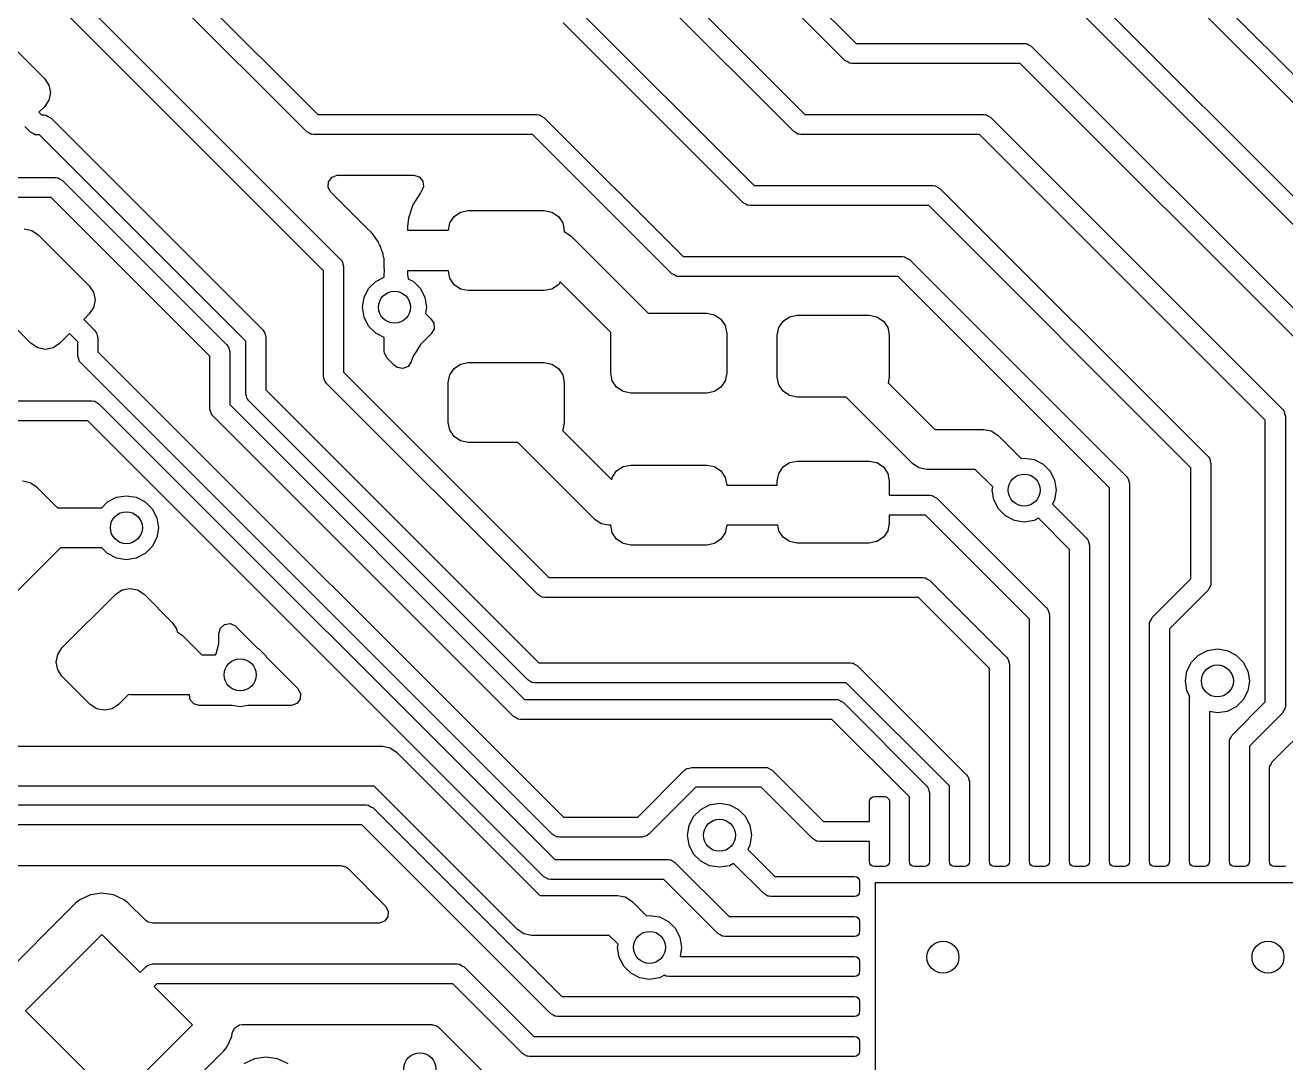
# Model space of a CAD drawing. Extents: x 6.2 to 8.58, y -5.58 to -4.
# Drawn here: x 7.388 to 8.009, y -4.772 to -4.261 of the extents above; entities that cross this region are included whole.
import ezdxf

# ---------------------------------------------------------------- set-up
doc = ezdxf.new("R2010")
doc.units = 0
doc.header["$MEASUREMENT"] = 0
doc.layers.add('BLACK', color=7, linetype='CONTINUOUS')

msp = doc.modelspace()

# ---------------------------------------------------------------- linework, layer by layer
at = {"layer": 'BLACK', "linetype": 'CONTINUOUS'}
for p, q in [((7.38, -4.21304), (7.54348, -4.37652)), ((7.53508, -4.38204), (7.37304, -4.22)), ((7.45492, -4.2278), (7.5322, -4.30508)), ((7.75492, -4.2278), (7.7972, -4.27008)), ((7.95492, -4.2278), (8.09948, -4.37236)), ((7.52668, -4.31348), (7.44652, -4.23332)), ((7.79168, -4.27848), (7.74652, -4.23332)), ((7.90348, -4.23652), (8.07348, -4.40652)), ((8.09108, -4.37788), (7.94652, -4.23332)), ((7.70848, -4.24152), (7.77204, -4.30508)), ((7.76652, -4.31348), (7.70152, -4.24848)), ((8.06508, -4.41204), (7.89796, -4.24492)), ((7.65848, -4.25152), (7.74704, -4.34008)), ((7.37263, -4.26232), (7.39768, -4.28737)), ((7.74152, -4.34848), (7.65296, -4.25992)), ((7.7972, -4.27008), (7.88, -4.27008)), ((7.88, -4.27008), (7.88087, -4.2702)), ((7.88087, -4.2702), (7.88105, -4.27019)), ((7.88105, -4.27019), (7.88114, -4.27024)), ((7.88114, -4.27024), (7.88139, -4.27028)), ((7.88139, -4.27028), (7.88241, -4.27094)), ((7.88241, -4.27094), (7.88348, -4.27152)), ((7.88348, -4.27152), (8.02878, -4.41682)), ((7.79275, -4.27906), (7.79168, -4.27848)), ((7.79377, -4.27972), (7.79275, -4.27906)), ((7.79402, -4.27976), (7.79377, -4.27972)), ((7.79411, -4.27981), (7.79402, -4.27976)), ((7.79429, -4.2798), (7.79411, -4.27981)), ((7.79516, -4.27992), (7.79429, -4.2798)), ((7.87796, -4.27992), (7.79516, -4.27992)), ((8.02038, -4.42234), (7.87796, -4.27992)), ((7.39768, -4.28737), (7.39981, -4.29057)), ((7.39981, -4.29057), (7.40056, -4.29433)), ((7.40056, -4.29433), (7.39981, -4.2981)), ((7.39981, -4.2981), (7.39768, -4.30129)), ((7.39768, -4.30129), (7.39497, -4.30401)), ((7.39497, -4.30401), (7.39627, -4.30531)), ((7.39627, -4.30531), (7.39728, -4.30531)), ((7.39728, -4.30531), (7.39815, -4.30543)), ((7.39815, -4.30543), (7.39833, -4.30542)), ((7.39833, -4.30542), (7.39843, -4.30547)), ((7.39843, -4.30547), (7.39867, -4.30551)), ((7.39867, -4.30551), (7.3997, -4.30617)), ((7.3997, -4.30617), (7.40076, -4.30675)), ((7.40076, -4.30675), (7.5052, -4.41118)), ((7.5322, -4.30508), (7.64, -4.30508)), ((7.64, -4.30508), (7.64087, -4.3052)), ((7.64087, -4.3052), (7.64105, -4.30519)), ((7.64105, -4.30519), (7.64114, -4.30524)), ((7.64114, -4.30524), (7.64139, -4.30528)), ((7.64139, -4.30528), (7.64241, -4.30594)), ((7.64241, -4.30594), (7.64348, -4.30652)), ((7.64348, -4.30652), (7.71204, -4.37508)), ((7.77204, -4.30508), (7.86, -4.30508)), ((7.86, -4.30508), (7.86087, -4.3052)), ((7.86087, -4.3052), (7.86105, -4.30519)), ((7.86105, -4.30519), (7.86114, -4.30524)), ((7.86114, -4.30524), (7.86139, -4.30528)), ((7.86139, -4.30528), (7.86241, -4.30594)), ((7.86241, -4.30594), (7.86348, -4.30652)), ((7.86348, -4.30652), (8.00709, -4.45013)), ((7.39075, -4.31371), (7.38801, -4.31097)), ((7.39182, -4.31429), (7.39075, -4.31371)), ((7.39284, -4.31495), (7.39182, -4.31429)), ((7.39309, -4.31499), (7.39284, -4.31495)), ((7.39318, -4.31504), (7.39309, -4.31499)), ((7.39336, -4.31503), (7.39318, -4.31504)), ((7.39423, -4.31515), (7.39336, -4.31503)), ((7.39525, -4.31515), (7.39423, -4.31515)), ((7.4968, -4.4167), (7.39525, -4.31515)), ((7.52775, -4.31406), (7.52668, -4.31348)), ((7.52877, -4.31472), (7.52775, -4.31406)), ((7.52902, -4.31476), (7.52877, -4.31472)), ((7.52911, -4.31481), (7.52902, -4.31476)), ((7.52929, -4.3148), (7.52911, -4.31481)), ((7.53016, -4.31492), (7.52929, -4.3148)), ((7.63796, -4.31492), (7.53016, -4.31492)), ((7.70652, -4.38348), (7.63796, -4.31492)), ((7.76759, -4.31406), (7.76652, -4.31348)), ((7.76861, -4.31472), (7.76759, -4.31406)), ((7.76886, -4.31476), (7.76861, -4.31472)), ((7.76895, -4.31481), (7.76886, -4.31476)), ((7.76913, -4.3148), (7.76895, -4.31481)), ((7.77, -4.31492), (7.76913, -4.3148)), ((7.85796, -4.31492), (7.77, -4.31492)), ((7.99869, -4.45565), (7.85796, -4.31492)), ((7.34481, -4.33611), (7.40303, -4.33611)), ((7.40303, -4.33611), (7.4039, -4.33624)), ((7.4039, -4.33624), (7.40408, -4.33622)), ((7.40408, -4.33622), (7.40417, -4.33628)), ((7.40417, -4.33628), (7.40442, -4.33631)), ((7.40442, -4.33631), (7.40544, -4.33697)), ((7.40544, -4.33697), (7.40651, -4.33755)), ((7.40651, -4.33755), (7.48748, -4.41852)), ((7.53754, -4.33817), (7.53922, -4.33593)), ((7.53922, -4.33593), (7.54183, -4.33495)), ((7.54183, -4.33495), (7.54219, -4.33494)), ((7.54219, -4.33494), (7.57943, -4.33494)), ((7.57943, -4.33494), (7.58212, -4.33573)), ((7.58212, -4.33573), (7.58395, -4.33784)), ((7.53734, -4.34096), (7.53754, -4.33817)), ((7.53868, -4.34341), (7.53734, -4.34096)), ((7.55672, -4.36145), (7.53868, -4.34341)), ((7.58273, -4.34362), (7.57907, -4.34956)), ((7.58294, -4.34341), (7.58273, -4.34362)), ((7.58273, -4.34362), (7.58273, -4.34362)), ((7.58318, -4.34315), (7.58294, -4.34341)), ((7.58434, -4.34061), (7.58318, -4.34315)), ((7.58395, -4.33784), (7.58434, -4.34061)), ((7.74704, -4.34008), (7.835, -4.34008)), ((7.835, -4.34008), (7.83587, -4.3402)), ((7.83587, -4.3402), (7.83605, -4.34019)), ((7.83605, -4.34019), (7.83614, -4.34024)), ((7.83614, -4.34024), (7.83639, -4.34028)), ((7.83639, -4.34028), (7.83741, -4.34094)), ((7.83741, -4.34094), (7.83848, -4.34152)), ((7.83848, -4.34152), (7.97048, -4.47352)), ((7.40099, -4.34595), (7.3496, -4.34595)), ((7.47908, -4.42404), (7.40099, -4.34595)), ((7.57907, -4.34956), (7.57687, -4.35618)), ((7.74259, -4.34906), (7.74152, -4.34848)), ((7.74361, -4.34972), (7.74259, -4.34906)), ((7.74386, -4.34976), (7.74361, -4.34972)), ((7.74395, -4.34981), (7.74386, -4.34976)), ((7.74413, -4.3498), (7.74395, -4.34981)), ((7.745, -4.34992), (7.74413, -4.3498)), ((7.83296, -4.34992), (7.745, -4.34992)), ((7.96208, -4.47904), (7.83296, -4.34992)), ((7.57687, -4.35618), (7.57646, -4.36027)), ((7.57687, -4.35618), (7.57687, -4.35618)), ((7.59721, -4.35849), (7.59934, -4.3553)), ((7.59934, -4.3553), (7.60253, -4.35316)), ((7.60253, -4.35316), (7.6063, -4.35241)), ((7.6063, -4.35241), (7.6437, -4.35241)), ((7.6437, -4.35241), (7.64747, -4.35316)), ((7.64747, -4.35316), (7.65066, -4.3553)), ((7.65066, -4.3553), (7.65279, -4.35849)), ((7.38767, -4.36144), (7.39143, -4.36219)), ((7.39143, -4.36219), (7.39463, -4.36432)), ((7.55689, -4.36161), (7.55672, -4.36145)), ((7.55833, -4.36279), (7.55689, -4.36161)), ((7.57646, -4.36027), (7.57646, -4.3621)), ((7.57646, -4.3621), (7.59649, -4.3621)), ((7.59649, -4.3621), (7.59721, -4.35849)), ((7.65279, -4.35849), (7.65354, -4.36226)), ((7.65354, -4.36226), (7.65354, -4.36286)), ((7.39463, -4.36432), (7.41968, -4.38937)), ((7.55879, -4.36344), (7.55833, -4.36279)), ((7.55833, -4.36279), (7.55833, -4.36279)), ((7.55833, -4.36279), (7.55833, -4.36279)), ((7.5593, -4.36403), (7.55879, -4.36344)), ((7.55986, -4.36459), (7.5593, -4.36403)), ((7.56081, -4.36619), (7.55986, -4.36459)), ((7.56094, -4.36639), (7.56081, -4.36619)), ((7.56203, -4.36789), (7.56094, -4.36639)), ((7.56232, -4.36863), (7.56203, -4.36789)), ((7.56267, -4.36933), (7.56232, -4.36863)), ((7.65354, -4.36286), (7.65377, -4.36291)), ((7.65377, -4.36291), (7.65696, -4.36504)), ((7.65696, -4.36504), (7.69483, -4.40291)), ((7.56307, -4.37002), (7.56267, -4.36933)), ((7.56359, -4.3718), (7.56307, -4.37002)), ((7.56367, -4.37202), (7.56359, -4.3718)), ((7.56435, -4.37375), (7.56367, -4.37202)), ((7.56445, -4.37454), (7.56435, -4.37375)), ((7.56461, -4.3753), (7.56445, -4.37454)), ((7.54348, -4.37652), (7.54401, -4.37722)), ((7.54401, -4.37722), (7.54414, -4.37734)), ((7.54414, -4.37734), (7.54417, -4.37744)), ((7.54417, -4.37744), (7.54432, -4.37764)), ((7.54432, -4.37764), (7.54458, -4.37883)), ((7.54458, -4.37883), (7.54492, -4.38)), ((7.54492, -4.38), (7.54492, -4.43196)), ((7.56483, -4.37607), (7.56461, -4.3753)), ((7.56489, -4.37792), (7.56483, -4.37607)), ((7.56491, -4.37816), (7.56489, -4.37792)), ((7.56494, -4.37843), (7.56491, -4.37816)), ((7.56494, -4.37957), (7.56494, -4.37843)), ((7.56494, -4.37843), (7.56494, -4.37843)), ((7.56494, -4.37965), (7.56494, -4.37957)), ((7.56503, -4.38237), (7.56494, -4.37965)), ((7.71204, -4.37508), (7.82, -4.37508)), ((7.82, -4.37508), (7.82087, -4.3752)), ((7.82087, -4.3752), (7.82105, -4.37519)), ((7.82105, -4.37519), (7.82114, -4.37524)), ((7.82114, -4.37524), (7.82139, -4.37528)), ((7.82139, -4.37528), (7.82241, -4.37594)), ((7.82241, -4.37594), (7.82348, -4.37652)), ((7.82348, -4.37652), (7.93032, -4.48336)), ((7.53508, -4.434), (7.53508, -4.38204)), ((7.55726, -4.39074), (7.56074, -4.38726)), ((7.56074, -4.38726), (7.56494, -4.38512)), ((7.56494, -4.3833), (7.56501, -4.38268)), ((7.56494, -4.38512), (7.56494, -4.3833)), ((7.565, -4.38268), (7.56503, -4.38237)), ((7.56501, -4.38268), (7.565, -4.38268)), ((7.59649, -4.3821), (7.57646, -4.3821)), ((7.57646, -4.3821), (7.57646, -4.38393)), ((7.57646, -4.38393), (7.57666, -4.38594)), ((7.57666, -4.38594), (7.57926, -4.38726)), ((7.57926, -4.38726), (7.58274, -4.39074)), ((7.59721, -4.38571), (7.59649, -4.3821)), ((7.59934, -4.3889), (7.59721, -4.38571)), ((7.70759, -4.38406), (7.70652, -4.38348)), ((7.70861, -4.38472), (7.70759, -4.38406)), ((7.70886, -4.38476), (7.70861, -4.38472)), ((7.70895, -4.38481), (7.70886, -4.38476)), ((7.70913, -4.3848), (7.70895, -4.38481)), ((7.71, -4.38492), (7.70913, -4.3848)), ((7.81796, -4.38492), (7.71, -4.38492)), ((7.92192, -4.48888), (7.81796, -4.38492)), ((7.41968, -4.38937), (7.42181, -4.39257)), ((7.42181, -4.39257), (7.42256, -4.39633)), ((7.55502, -4.39513), (7.55726, -4.39074)), ((7.58274, -4.39074), (7.58498, -4.39513)), ((7.60253, -4.39103), (7.59934, -4.3889)), ((7.6063, -4.39178), (7.60253, -4.39103)), ((7.6437, -4.39178), (7.6063, -4.39178)), ((7.64747, -4.39103), (7.6437, -4.39178)), ((7.65066, -4.3889), (7.64747, -4.39103)), ((7.65159, -4.38751), (7.65066, -4.3889)), ((7.67652, -4.41244), (7.65159, -4.38751)), ((7.39115, -4.41791), (7.37111, -4.39787)), ((7.42256, -4.39633), (7.42181, -4.4001)), ((7.55425, -4.4), (7.55502, -4.39513)), ((7.58498, -4.39513), (7.58575, -4.4)), ((7.41968, -4.40329), (7.41697, -4.40601)), ((7.41697, -4.40601), (7.42248, -4.41152)), ((7.42181, -4.4001), (7.41968, -4.40329)), ((7.55502, -4.40487), (7.55425, -4.4)), ((7.55726, -4.40926), (7.55502, -4.40487)), ((7.58575, -4.4), (7.58526, -4.4031)), ((7.58526, -4.4031), (7.58766, -4.40551)), ((7.58766, -4.40551), (7.58777, -4.4056)), ((7.58777, -4.4056), (7.58783, -4.40567)), ((7.58783, -4.40567), (7.58787, -4.40571)), ((7.58787, -4.40571), (7.58786, -4.40572)), ((7.58786, -4.40572), (7.58939, -4.40788)), ((7.69483, -4.40291), (7.7237, -4.40291)), ((7.7237, -4.40291), (7.72747, -4.40366)), ((7.72747, -4.40366), (7.73066, -4.4058)), ((7.73066, -4.4058), (7.73279, -4.40899)), ((7.76132, -4.40678), (7.76452, -4.40465)), ((7.76452, -4.40465), (7.76828, -4.4039)), ((7.76828, -4.4039), (7.80372, -4.4039)), ((7.80372, -4.4039), (7.80748, -4.40465)), ((7.80748, -4.40465), (7.81068, -4.40678)), ((7.42248, -4.41152), (7.42301, -4.41222)), ((7.42301, -4.41222), (7.42314, -4.41234)), ((7.5052, -4.41118), (7.50572, -4.41189)), ((7.50572, -4.41189), (7.50586, -4.412)), ((7.50586, -4.412), (7.50589, -4.4121)), ((7.50589, -4.4121), (7.50604, -4.4123)), ((7.56074, -4.41274), (7.55726, -4.40926)), ((7.58951, -4.41067), (7.58811, -4.41309)), ((7.58939, -4.40788), (7.58951, -4.41067)), ((7.73279, -4.40899), (7.73354, -4.41276)), ((7.75844, -4.41374), (7.75919, -4.40997)), ((7.75919, -4.40997), (7.76132, -4.40678)), ((7.81068, -4.40678), (7.81281, -4.40997)), ((7.81281, -4.40997), (7.81356, -4.41374)), ((7.39434, -4.42004), (7.39115, -4.41791)), ((7.40507, -4.41791), (7.40187, -4.42004)), ((7.41001, -4.41297), (7.40507, -4.41791)), ((7.41408, -4.41704), (7.41001, -4.41297)), ((7.41408, -4.42391), (7.41408, -4.41704)), ((7.42314, -4.41234), (7.42317, -4.41244)), ((7.42317, -4.41244), (7.42332, -4.41264)), ((7.42332, -4.41264), (7.42358, -4.41383)), ((7.42358, -4.41383), (7.42392, -4.415)), ((7.42392, -4.415), (7.42392, -4.42188)), ((7.4968, -4.44266), (7.4968, -4.4167)), ((7.50604, -4.4123), (7.5063, -4.41349)), ((7.5063, -4.41349), (7.50664, -4.41466)), ((7.50664, -4.41466), (7.50664, -4.44062)), ((7.56494, -4.41488), (7.56074, -4.41274)), ((7.56494, -4.42161), (7.56494, -4.41488)), ((7.58272, -4.41841), (7.58045, -4.42209)), ((7.58765, -4.41348), (7.58272, -4.41841)), ((7.58272, -4.41841), (7.58272, -4.41841)), ((7.58777, -4.41338), (7.58765, -4.41348)), ((7.58811, -4.41309), (7.58777, -4.41338)), ((7.67646, -4.41276), (7.67652, -4.41244)), ((7.67646, -4.43244), (7.67646, -4.41276)), ((7.73354, -4.41276), (7.73354, -4.43244)), ((7.75844, -4.43441), (7.75844, -4.41374)), ((7.81356, -4.41374), (7.81356, -4.43441)), ((7.39811, -4.42079), (7.39434, -4.42004)), ((7.40187, -4.42004), (7.39811, -4.42079)), ((7.41442, -4.42508), (7.41408, -4.42391)), ((7.42392, -4.42188), (7.65312, -4.65108)), ((7.47908, -4.45), (7.47908, -4.42404)), ((7.48748, -4.41852), (7.48801, -4.41922)), ((7.48801, -4.41922), (7.48814, -4.41934)), ((7.48814, -4.41934), (7.48817, -4.41944)), ((7.48817, -4.41944), (7.48832, -4.41964)), ((7.48832, -4.41964), (7.48858, -4.42083)), ((7.48858, -4.42083), (7.48892, -4.422)), ((7.48892, -4.422), (7.48892, -4.44796)), ((7.56505, -4.42267), (7.56494, -4.42161)), ((7.56639, -4.42512), (7.56505, -4.42267)), ((7.57905, -4.42435), (7.57824, -4.4268)), ((7.57956, -4.42353), (7.57905, -4.42435)), ((7.58045, -4.42209), (7.57956, -4.42353)), ((7.41468, -4.42627), (7.41442, -4.42508)), ((7.41483, -4.42647), (7.41468, -4.42627)), ((7.41486, -4.42657), (7.41483, -4.42647)), ((7.41499, -4.42669), (7.41486, -4.42657)), ((7.41552, -4.42739), (7.41499, -4.42669)), ((7.64761, -4.65948), (7.41552, -4.42739)), ((7.57002, -4.42875), (7.56639, -4.42512)), ((7.57132, -4.42968), (7.57002, -4.42875)), ((7.57407, -4.43017), (7.57132, -4.42968)), ((7.57665, -4.4291), (7.57407, -4.43017)), ((7.57824, -4.4268), (7.57665, -4.4291)), ((7.59721, -4.43329), (7.59934, -4.4301)), ((7.59934, -4.4301), (7.60253, -4.42797)), ((7.60253, -4.42797), (7.6063, -4.42722)), ((7.6063, -4.42722), (7.6437, -4.42722)), ((7.6437, -4.42722), (7.64747, -4.42797)), ((7.64747, -4.42797), (7.65066, -4.4301)), ((7.65066, -4.4301), (7.65279, -4.43329)), ((7.53542, -4.43517), (7.53508, -4.434)), ((7.53568, -4.43636), (7.53542, -4.43517)), ((7.53583, -4.43656), (7.53568, -4.43636)), ((7.53586, -4.43666), (7.53583, -4.43656)), ((7.53599, -4.43678), (7.53586, -4.43666)), ((7.53652, -4.43748), (7.53599, -4.43678)), ((7.54492, -4.43196), (7.64604, -4.53308)), ((7.59646, -4.43706), (7.59721, -4.43329)), ((7.59646, -4.45674), (7.59646, -4.43706)), ((7.65279, -4.43329), (7.65354, -4.43706)), ((7.65354, -4.43706), (7.65354, -4.45674)), ((7.67721, -4.43621), (7.67646, -4.43244)), ((7.67934, -4.4394), (7.67721, -4.43621)), ((7.73279, -4.43621), (7.73066, -4.4394)), ((7.73354, -4.43244), (7.73279, -4.43621)), ((7.75919, -4.43818), (7.75844, -4.43441)), ((7.81356, -4.43441), (7.81301, -4.43717)), ((7.49714, -4.44383), (7.4968, -4.44266)), ((7.50664, -4.44062), (7.64109, -4.57508)), ((7.64052, -4.54148), (7.53652, -4.43748)), ((7.68253, -4.44153), (7.67934, -4.4394)), ((7.6863, -4.44228), (7.68253, -4.44153)), ((7.7237, -4.44228), (7.6863, -4.44228)), ((7.72747, -4.44153), (7.7237, -4.44228)), ((7.73066, -4.4394), (7.72747, -4.44153)), ((7.76132, -4.44137), (7.75919, -4.43818)), ((7.76452, -4.4435), (7.76132, -4.44137)), ((7.81301, -4.43717), (7.836, -4.46016)), ((7.37155, -4.44608), (7.42103, -4.44608)), ((7.42103, -4.44608), (7.4219, -4.4462)), ((7.4219, -4.4462), (7.42208, -4.44619)), ((7.42208, -4.44619), (7.42217, -4.44624)), ((7.42217, -4.44624), (7.42242, -4.44628)), ((7.42242, -4.44628), (7.42344, -4.44694)), ((7.42344, -4.44694), (7.42451, -4.44752)), ((7.42451, -4.44752), (7.64887, -4.67188)), ((7.48892, -4.44796), (7.63404, -4.59308)), ((7.4974, -4.44502), (7.49714, -4.44383)), ((7.49755, -4.44522), (7.4974, -4.44502)), ((7.49758, -4.44532), (7.49755, -4.44522)), ((7.49771, -4.44544), (7.49758, -4.44532)), ((7.49824, -4.44614), (7.49771, -4.44544)), ((7.63558, -4.58348), (7.49824, -4.44614)), ((7.76828, -4.44425), (7.76452, -4.4435)), ((7.79226, -4.44425), (7.76828, -4.44425)), ((7.82497, -4.47696), (7.79226, -4.44425)), ((7.47942, -4.45117), (7.47908, -4.45)), ((7.47968, -4.45236), (7.47942, -4.45117)), ((7.47983, -4.45256), (7.47968, -4.45236)), ((7.47986, -4.45266), (7.47983, -4.45256)), ((7.47999, -4.45278), (7.47986, -4.45266)), ((7.48052, -4.45348), (7.47999, -4.45278)), ((7.62852, -4.60148), (7.48052, -4.45348)), ((7.99869, -4.59435), (7.99869, -4.45565)), ((8.00709, -4.45013), (8.00762, -4.45084)), ((8.00762, -4.45084), (8.00775, -4.45095)), ((8.00775, -4.45095), (8.00778, -4.45106)), ((8.00778, -4.45106), (8.00793, -4.45126)), ((8.00793, -4.45126), (8.00819, -4.45245)), ((8.00819, -4.45245), (8.00854, -4.45361)), ((8.00854, -4.45361), (8.00854, -4.59639)), ((7.41899, -4.45592), (7.36705, -4.45592)), ((7.64335, -4.68028), (7.41899, -4.45592)), ((7.59721, -4.46051), (7.59646, -4.45674)), ((7.59934, -4.4637), (7.59721, -4.46051)), ((7.65279, -4.46051), (7.65265, -4.46073)), ((7.65265, -4.46073), (7.67696, -4.48504)), ((7.65354, -4.45674), (7.65279, -4.46051)), ((7.836, -4.46016), (7.86, -4.46016)), ((7.86, -4.46016), (7.86377, -4.46091)), ((7.86377, -4.46091), (7.86696, -4.46304)), ((7.60253, -4.46584), (7.59934, -4.4637)), ((7.6063, -4.46659), (7.60253, -4.46584)), ((7.63067, -4.46659), (7.6063, -4.46659)), ((7.66854, -4.50446), (7.63067, -4.46659)), ((7.86696, -4.46304), (7.87842, -4.4745)), ((7.87842, -4.4745), (7.88, -4.47425)), ((7.88, -4.47425), (7.88487, -4.47502)), ((7.97048, -4.47352), (7.97101, -4.47422)), ((7.97101, -4.47422), (7.97114, -4.47434)), ((7.67934, -4.4806), (7.68253, -4.47847)), ((7.68253, -4.47847), (7.6863, -4.47772)), ((7.6863, -4.47772), (7.7237, -4.47772)), ((7.7237, -4.47772), (7.72747, -4.47847)), ((7.72747, -4.47847), (7.73066, -4.4806)), ((7.75919, -4.48182), (7.76132, -4.47863)), ((7.76132, -4.47863), (7.76452, -4.4765)), ((7.76452, -4.4765), (7.76828, -4.47575)), ((7.76828, -4.47575), (7.80372, -4.47575)), ((7.80372, -4.47575), (7.80748, -4.4765)), ((7.80748, -4.4765), (7.81068, -4.47863)), ((7.81068, -4.47863), (7.81281, -4.48182)), ((7.82816, -4.47909), (7.82497, -4.47696)), ((7.83193, -4.47984), (7.82816, -4.47909)), ((7.85592, -4.47984), (7.83193, -4.47984)), ((7.8645, -4.48842), (7.85592, -4.47984)), ((7.88487, -4.47502), (7.88926, -4.47726)), ((7.88926, -4.47726), (7.89274, -4.48074)), ((7.96208, -4.53379), (7.96208, -4.47904)), ((7.97114, -4.47434), (7.97117, -4.47444)), ((7.97117, -4.47444), (7.97132, -4.47464)), ((7.97132, -4.47464), (7.97158, -4.47583)), ((7.97158, -4.47583), (7.97192, -4.477)), ((7.97192, -4.477), (7.97192, -4.53583)), ((7.38682, -4.48553), (7.39058, -4.48628)), ((7.39058, -4.48628), (7.39378, -4.48841)), ((7.67696, -4.48504), (7.67721, -4.48379)), ((7.67721, -4.48379), (7.67934, -4.4806)), ((7.73066, -4.4806), (7.73279, -4.48379)), ((7.73279, -4.48379), (7.73354, -4.48756)), ((7.75844, -4.48559), (7.75919, -4.48182)), ((7.75844, -4.48766), (7.75844, -4.48559)), ((7.81281, -4.48182), (7.81356, -4.48559)), ((7.81356, -4.48559), (7.81356, -4.49258)), ((7.89274, -4.48074), (7.89498, -4.48513)), ((7.89498, -4.48513), (7.89575, -4.49)), ((7.93032, -4.48336), (7.93085, -4.48407)), ((7.93085, -4.48407), (7.93098, -4.48418)), ((7.93098, -4.48418), (7.93101, -4.48428)), ((7.93101, -4.48428), (7.93116, -4.48448)), ((7.93116, -4.48448), (7.93142, -4.48567)), ((7.93142, -4.48567), (7.93176, -4.48684)), ((7.39378, -4.48841), (7.40407, -4.4987)), ((7.43313, -4.49357), (7.438, -4.4928)), ((7.438, -4.4928), (7.44287, -4.49357)), ((7.73354, -4.48756), (7.73354, -4.48766)), ((7.73354, -4.48766), (7.75844, -4.48766)), ((7.81356, -4.49258), (7.8335, -4.49258)), ((7.8335, -4.49258), (7.83437, -4.4927)), ((7.83437, -4.4927), (7.83455, -4.49269)), ((7.83455, -4.49269), (7.83464, -4.49274)), ((7.83464, -4.49274), (7.83489, -4.49278)), ((7.83489, -4.49278), (7.83591, -4.49344)), ((7.86425, -4.49), (7.8645, -4.48842)), ((7.86502, -4.49487), (7.86425, -4.49)), ((7.89575, -4.49), (7.89498, -4.49487)), ((7.92192, -4.6434), (7.92192, -4.48888)), ((7.93176, -4.48684), (7.93176, -4.6434)), ((7.40407, -4.4987), (7.42585, -4.4987)), ((7.42585, -4.4987), (7.42874, -4.4958)), ((7.42874, -4.4958), (7.43313, -4.49357)), ((7.44287, -4.49357), (7.44726, -4.4958)), ((7.44726, -4.4958), (7.45074, -4.49929)), ((7.83591, -4.49344), (7.83698, -4.49402)), ((7.83698, -4.49402), (7.89095, -4.54799)), ((7.86726, -4.49926), (7.86502, -4.49487)), ((7.89498, -4.49487), (7.89391, -4.49695)), ((7.89391, -4.49695), (7.91064, -4.51368)), ((7.45074, -4.49929), (7.45298, -4.50368)), ((7.45298, -4.50368), (7.45375, -4.50854)), ((7.67173, -4.50659), (7.66854, -4.50446)), ((7.83146, -4.50242), (7.81356, -4.50242)), ((7.81356, -4.50242), (7.81356, -4.50626)), ((7.88255, -4.55351), (7.83146, -4.50242)), ((7.87074, -4.50274), (7.86726, -4.49926)), ((7.87513, -4.50498), (7.87074, -4.50274)), ((7.88, -4.50575), (7.87513, -4.50498)), ((7.88487, -4.50498), (7.88, -4.50575)), ((7.88695, -4.50391), (7.88487, -4.50498)), ((7.90224, -4.5192), (7.88695, -4.50391)), ((7.45375, -4.50854), (7.45298, -4.51341)), ((7.6755, -4.50734), (7.67173, -4.50659)), ((7.67648, -4.50734), (7.6755, -4.50734)), ((7.6755, -4.50734), (7.6755, -4.50734)), ((7.67721, -4.51101), (7.67648, -4.50734)), ((7.67934, -4.5142), (7.67721, -4.51101)), ((7.73279, -4.51101), (7.73066, -4.5142)), ((7.73352, -4.50734), (7.73279, -4.51101)), ((7.75866, -4.50734), (7.73352, -4.50734)), ((7.75919, -4.51003), (7.75866, -4.50734)), ((7.76132, -4.51322), (7.75919, -4.51003)), ((7.81281, -4.51003), (7.81068, -4.51322)), ((7.81356, -4.50626), (7.81281, -4.51003)), ((7.45298, -4.51341), (7.45074, -4.5178)), ((7.68253, -4.51634), (7.67934, -4.5142)), ((7.6863, -4.51709), (7.68253, -4.51634)), ((7.7237, -4.51709), (7.6863, -4.51709)), ((7.72747, -4.51634), (7.7237, -4.51709)), ((7.73066, -4.5142), (7.72747, -4.51634)), ((7.76452, -4.51535), (7.76132, -4.51322)), ((7.76828, -4.5161), (7.76452, -4.51535)), ((7.80372, -4.5161), (7.76828, -4.5161)), ((7.80748, -4.51535), (7.80372, -4.5161)), ((7.81068, -4.51322), (7.80748, -4.51535)), ((7.91064, -4.51368), (7.91116, -4.51438)), ((7.91116, -4.51438), (7.9113, -4.5145)), ((7.9113, -4.5145), (7.91133, -4.5146)), ((7.91133, -4.5146), (7.91148, -4.5148)), ((7.91148, -4.5148), (7.91174, -4.51599)), ((7.91174, -4.51599), (7.91208, -4.51716)), ((7.91208, -4.51716), (7.91208, -4.6434)), ((7.40556, -4.51839), (7.38125, -4.5427)), ((7.42585, -4.51839), (7.40556, -4.51839)), ((7.42874, -4.52128), (7.42585, -4.51839)), ((7.43313, -4.52352), (7.42874, -4.52128)), ((7.438, -4.52429), (7.43313, -4.52352)), ((7.44287, -4.52352), (7.438, -4.52429)), ((7.44726, -4.52128), (7.44287, -4.52352)), ((7.45074, -4.5178), (7.44726, -4.52128)), ((7.90224, -4.6434), (7.90224, -4.5192)), ((7.64604, -4.53308), (7.83, -4.53308)), ((7.83, -4.53308), (7.83087, -4.5332)), ((7.83087, -4.5332), (7.83105, -4.53319)), ((7.83105, -4.53319), (7.83114, -4.53324)), ((7.83114, -4.53324), (7.83139, -4.53328)), ((7.83139, -4.53328), (7.83241, -4.53394)), ((7.83241, -4.53394), (7.83348, -4.53452)), ((7.83348, -4.53452), (7.87127, -4.57231)), ((7.94305, -4.55282), (7.96208, -4.53379)), ((7.97192, -4.53583), (7.9718, -4.5367)), ((7.4063, -4.56775), (7.43275, -4.5413)), ((7.43275, -4.5413), (7.43594, -4.53917)), ((7.43594, -4.53917), (7.43971, -4.53842)), ((7.43971, -4.53842), (7.44348, -4.53917)), ((7.44348, -4.53917), (7.44667, -4.5413)), ((7.44667, -4.5413), (7.46059, -4.55522)), ((7.64159, -4.54206), (7.64052, -4.54148)), ((7.64261, -4.54272), (7.64159, -4.54206)), ((7.97048, -4.53931), (7.95145, -4.55834)), ((7.97106, -4.53824), (7.97048, -4.53931)), ((7.97172, -4.53721), (7.97106, -4.53824)), ((7.97176, -4.53697), (7.97172, -4.53721)), ((7.97181, -4.53687), (7.97176, -4.53697)), ((7.9718, -4.5367), (7.97181, -4.53687)), ((7.64286, -4.54276), (7.64261, -4.54272)), ((7.64295, -4.54281), (7.64286, -4.54276)), ((7.64313, -4.5428), (7.64295, -4.54281)), ((7.644, -4.54292), (7.64313, -4.5428)), ((7.82796, -4.54292), (7.644, -4.54292)), ((7.86287, -4.57783), (7.82796, -4.54292)), ((7.89095, -4.54799), (7.89148, -4.5487)), ((7.89148, -4.5487), (7.89161, -4.54881)), ((7.88255, -4.6434), (7.88255, -4.55351)), ((7.89161, -4.54881), (7.89164, -4.54891)), ((7.89164, -4.54891), (7.89179, -4.54911)), ((7.89179, -4.54911), (7.89205, -4.5503)), ((7.89205, -4.5503), (7.89239, -4.55147)), ((7.89239, -4.55147), (7.89239, -4.6434)), ((7.94177, -4.55516), (7.94181, -4.55491)), ((7.94181, -4.55491), (7.94246, -4.55389)), ((7.94246, -4.55389), (7.94305, -4.55282)), ((7.46059, -4.55522), (7.46272, -4.55842)), ((7.46272, -4.55842), (7.46302, -4.55989)), ((7.46302, -4.55989), (7.46541, -4.56149)), ((7.48347, -4.56069), (7.48426, -4.55801)), ((7.48347, -4.56567), (7.48347, -4.56069)), ((7.48426, -4.55801), (7.48637, -4.55618)), ((7.48637, -4.55618), (7.48914, -4.55578)), ((7.48914, -4.55578), (7.49168, -4.55694)), ((7.49168, -4.55694), (7.49194, -4.55718)), ((7.49194, -4.55718), (7.50277, -4.56801)), ((7.94161, -4.5563), (7.94173, -4.55543)), ((7.94161, -4.6434), (7.94161, -4.5563)), ((7.94172, -4.55525), (7.94177, -4.55516)), ((7.94173, -4.55543), (7.94172, -4.55525)), ((7.95145, -4.55834), (7.95145, -4.6434)), ((7.46541, -4.56149), (7.47508, -4.57116)), ((7.48227, -4.57073), (7.48347, -4.56567)), ((7.48347, -4.56567), (7.48347, -4.56567)), ((7.40342, -4.57471), (7.40417, -4.57094)), ((7.40417, -4.57094), (7.4063, -4.56775)), ((7.47508, -4.57116), (7.48185, -4.57116)), ((7.48185, -4.57116), (7.48227, -4.57073)), ((7.50277, -4.56801), (7.50326, -4.56826)), ((7.50326, -4.56826), (7.50674, -4.57174)), ((7.50674, -4.57174), (7.50699, -4.57223)), ((7.50699, -4.57223), (7.52243, -4.58767)), ((7.87127, -4.57231), (7.87179, -4.57301)), ((7.87179, -4.57301), (7.87193, -4.57313)), ((7.87193, -4.57313), (7.87196, -4.57323)), ((7.87196, -4.57323), (7.87211, -4.57343)), ((7.87211, -4.57343), (7.87237, -4.57462)), ((7.96233, -4.57474), (7.96581, -4.57126)), ((7.96581, -4.57126), (7.9702, -4.56902)), ((7.9702, -4.56902), (7.97507, -4.56825)), ((7.97507, -4.56825), (7.97994, -4.56902)), ((7.97994, -4.56902), (7.98433, -4.57126)), ((7.98433, -4.57126), (7.98781, -4.57474)), ((7.40417, -4.57848), (7.40342, -4.57471)), ((7.4063, -4.58167), (7.40417, -4.57848)), ((7.64109, -4.57508), (7.79442, -4.57508)), ((7.79442, -4.57508), (7.79529, -4.5752)), ((7.79529, -4.5752), (7.79547, -4.57519)), ((7.79547, -4.57519), (7.79556, -4.57524)), ((7.79556, -4.57524), (7.79581, -4.57528)), ((7.79581, -4.57528), (7.79683, -4.57594)), ((7.79683, -4.57594), (7.7979, -4.57652)), ((7.7979, -4.57652), (7.85158, -4.6302)), ((7.86287, -4.6434), (7.86287, -4.57783)), ((7.87237, -4.57462), (7.87271, -4.57579)), ((7.87271, -4.57579), (7.87271, -4.6434)), ((7.95932, -4.584), (7.96009, -4.57913)), ((7.96009, -4.57913), (7.96233, -4.57474)), ((7.98781, -4.57474), (7.99005, -4.57913)), ((7.99005, -4.57913), (7.99082, -4.584)), ((7.42022, -4.59559), (7.4063, -4.58167)), ((7.63664, -4.58406), (7.63558, -4.58348)), ((7.63767, -4.58472), (7.63664, -4.58406)), ((7.63792, -4.58476), (7.63767, -4.58472)), ((7.63801, -4.58481), (7.63792, -4.58476)), ((7.63819, -4.5848), (7.63801, -4.58481)), ((7.63906, -4.58492), (7.63819, -4.5848)), ((7.79238, -4.58492), (7.63906, -4.58492)), ((7.84318, -4.63572), (7.79238, -4.58492)), ((7.96009, -4.58887), (7.95932, -4.584)), ((7.99082, -4.584), (7.99005, -4.58887)), ((7.43907, -4.59066), (7.43414, -4.59559)), ((7.44, -4.59084), (7.43907, -4.59066)), ((7.469, -4.59084), (7.44, -4.59084)), ((7.46934, -4.59324), (7.469, -4.59084)), ((7.52243, -4.58767), (7.52377, -4.59012)), ((7.52377, -4.59012), (7.52357, -4.59291)), ((7.96148, -4.59158), (7.96009, -4.58887)), ((7.96129, -4.59286), (7.96142, -4.59199)), ((7.9614, -4.59181), (7.96146, -4.59172)), ((7.96142, -4.59199), (7.9614, -4.59181)), ((7.96146, -4.59172), (7.96148, -4.59158)), ((7.99005, -4.58887), (7.98781, -4.59326)), ((7.42342, -4.59772), (7.42022, -4.59559)), ((7.42718, -4.59847), (7.42342, -4.59772)), ((7.43095, -4.59772), (7.42718, -4.59847)), ((7.43414, -4.59559), (7.43095, -4.59772)), ((7.47117, -4.59535), (7.46934, -4.59324)), ((7.47386, -4.59614), (7.47117, -4.59535)), ((7.49015, -4.59614), (7.47386, -4.59614)), ((7.494, -4.59675), (7.49015, -4.59614)), ((7.49785, -4.59614), (7.494, -4.59675)), ((7.51892, -4.59614), (7.49785, -4.59614)), ((7.51927, -4.59613), (7.51892, -4.59614)), ((7.52189, -4.59515), (7.51927, -4.59613)), ((7.52357, -4.59291), (7.52189, -4.59515)), ((7.63404, -4.59308), (7.78737, -4.59308)), ((7.78737, -4.59308), (7.78824, -4.5932)), ((7.78824, -4.5932), (7.78841, -4.59319)), ((7.78841, -4.59319), (7.78851, -4.59324)), ((7.78851, -4.59324), (7.78875, -4.59328)), ((7.78875, -4.59328), (7.78978, -4.59394)), ((7.78978, -4.59394), (7.79085, -4.59452)), ((7.79085, -4.59452), (7.8319, -4.63557)), ((7.96129, -4.6434), (7.96129, -4.59286)), ((7.98433, -4.59674), (7.97994, -4.59898)), ((7.98242, -4.61062), (7.99869, -4.59435)), ((7.98781, -4.59326), (7.98433, -4.59674)), ((8.00834, -4.59777), (8.00768, -4.5988)), ((8.00837, -4.59753), (8.00834, -4.59777)), ((8.00842, -4.59743), (8.00837, -4.59753)), ((8.00854, -4.59639), (8.00841, -4.59726)), ((8.00841, -4.59726), (8.00842, -4.59743)), ((7.62959, -4.60206), (7.62852, -4.60148)), ((7.63061, -4.60272), (7.62959, -4.60206)), ((7.63086, -4.60276), (7.63061, -4.60272)), ((7.63095, -4.60281), (7.63086, -4.60276)), ((7.63113, -4.6028), (7.63095, -4.60281)), ((7.632, -4.60292), (7.63113, -4.6028)), ((7.78533, -4.60292), (7.632, -4.60292)), ((7.8235, -4.64109), (7.78533, -4.60292)), ((7.97507, -4.59975), (7.97113, -4.59912)), ((7.97113, -4.59912), (7.97113, -4.6434)), ((7.97994, -4.59898), (7.97507, -4.59975)), ((8.00709, -4.59987), (7.99082, -4.61614)), ((8.00768, -4.5988), (8.00709, -4.59987)), ((7.98183, -4.61169), (7.98242, -4.61062)), ((8.0021, -4.62391), (8.02038, -4.60563)), ((7.3619, -4.61616), (7.56402, -4.61616)), ((7.56402, -4.61616), (7.56778, -4.61691)), ((7.56778, -4.61691), (7.57097, -4.61904)), ((7.98098, -4.6141), (7.9811, -4.61323)), ((7.98098, -4.6434), (7.98098, -4.6141)), ((7.98109, -4.61306), (7.98114, -4.61296)), ((7.9811, -4.61323), (7.98109, -4.61306)), ((7.98114, -4.61296), (7.98118, -4.61272)), ((7.98118, -4.61272), (7.98183, -4.61169)), ((7.99082, -4.61614), (7.99082, -4.6434)), ((7.57097, -4.61904), (7.64153, -4.6896)), ((7.68972, -4.65108), (7.71282, -4.62798)), ((7.71282, -4.62798), (7.71352, -4.62745)), ((7.71352, -4.62745), (7.71364, -4.62732)), ((7.71364, -4.62732), (7.71374, -4.62729)), ((7.71374, -4.62729), (7.71394, -4.62714)), ((7.71394, -4.62714), (7.71513, -4.62688)), ((7.71513, -4.62688), (7.7163, -4.62654)), ((7.7163, -4.62654), (7.75246, -4.62654)), ((7.75246, -4.62654), (7.75333, -4.62666)), ((7.75333, -4.62666), (7.7535, -4.62665)), ((7.7535, -4.62665), (7.7536, -4.6267)), ((7.7536, -4.6267), (7.75384, -4.62673)), ((7.75384, -4.62673), (7.75487, -4.62739)), ((7.75487, -4.62739), (7.75594, -4.62798)), ((7.75594, -4.62798), (7.7812, -4.65324)), ((8.00066, -4.62739), (8.00079, -4.62652)), ((8.00066, -4.6434), (8.00066, -4.62739)), ((8.00077, -4.62634), (8.00083, -4.62625)), ((8.00079, -4.62652), (8.00077, -4.62634)), ((8.00083, -4.62625), (8.00086, -4.626)), ((8.00086, -4.626), (8.00152, -4.62498)), ((8.00152, -4.62498), (8.0021, -4.62391)), ((7.8319, -4.63557), (7.83242, -4.63627)), ((7.85158, -4.6302), (7.85211, -4.6309)), ((7.85211, -4.6309), (7.85224, -4.63102)), ((7.85224, -4.63102), (7.85227, -4.63112)), ((7.85227, -4.63112), (7.85242, -4.63132)), ((7.85242, -4.63132), (7.85268, -4.63251)), ((7.85268, -4.63251), (7.85302, -4.63368)), ((7.85302, -4.63368), (7.85302, -4.637)), ((7.55994, -4.63584), (7.358, -4.63584)), ((7.6305, -4.7064), (7.55994, -4.63584)), ((7.71834, -4.63638), (7.69524, -4.65948)), ((7.75042, -4.63638), (7.71834, -4.63638)), ((7.77569, -4.66165), (7.75042, -4.63638)), ((7.804, -4.64246), (7.80453, -4.64166)), ((7.80453, -4.64166), (7.80533, -4.64113)), ((7.80533, -4.64113), (7.80627, -4.64094)), ((7.80627, -4.64094), (7.81119, -4.64094)), ((7.81119, -4.64094), (7.81213, -4.64113)), ((7.81213, -4.64113), (7.81293, -4.64166)), ((7.81293, -4.64166), (7.81347, -4.64246)), ((7.8235, -4.6434), (7.8235, -4.64109)), ((7.83242, -4.63627), (7.83256, -4.63639)), ((7.83256, -4.63639), (7.83259, -4.63649)), ((7.83259, -4.63649), (7.83274, -4.63669)), ((7.83274, -4.63669), (7.833, -4.63788)), ((7.833, -4.63788), (7.83334, -4.63905)), ((7.83334, -4.63905), (7.83334, -4.6434)), ((7.84318, -4.637), (7.84318, -4.63572)), ((7.84318, -4.6434), (7.84318, -4.637)), ((7.84318, -4.637), (7.84318, -4.637)), ((7.85302, -4.637), (7.85302, -4.637)), ((7.85302, -4.637), (7.85302, -4.6434)), ((7.35, -4.64508), (7.556, -4.64508)), ((7.556, -4.64508), (7.55687, -4.6452)), ((7.55687, -4.6452), (7.55705, -4.64519)), ((7.55705, -4.64519), (7.55714, -4.64524)), ((7.55714, -4.64524), (7.55739, -4.64528)), ((7.55739, -4.64528), (7.55841, -4.64594)), ((7.55841, -4.64594), (7.55948, -4.64652)), ((7.55948, -4.64652), (7.65233, -4.73937)), ((7.71726, -4.65074), (7.72074, -4.64726)), ((7.72074, -4.64726), (7.72513, -4.64502)), ((7.72513, -4.64502), (7.73, -4.64425)), ((7.73, -4.64425), (7.73487, -4.64502)), ((7.73487, -4.64502), (7.73926, -4.64726)), ((7.73926, -4.64726), (7.74274, -4.65074)), ((7.80381, -4.6434), (7.804, -4.64246)), ((7.80381, -4.65324), (7.80381, -4.6434)), ((7.81347, -4.64246), (7.81365, -4.6434)), ((7.81365, -4.6434), (7.81365, -4.67293)), ((7.8235, -4.67293), (7.8235, -4.6434)), ((7.83334, -4.6434), (7.83334, -4.67293)), ((7.84318, -4.67293), (7.84318, -4.6434)), ((7.85302, -4.6434), (7.85302, -4.67293)), ((7.86287, -4.67293), (7.86287, -4.6434)), ((7.87271, -4.6434), (7.87271, -4.67293)), ((7.88255, -4.67293), (7.88255, -4.6434)), ((7.89239, -4.6434), (7.89239, -4.67293)), ((7.90224, -4.67293), (7.90224, -4.6434)), ((7.91208, -4.6434), (7.91208, -4.67293)), ((7.92192, -4.67293), (7.92192, -4.6434)), ((7.93176, -4.6434), (7.93176, -4.67293)), ((7.94161, -4.67293), (7.94161, -4.6434)), ((7.95145, -4.6434), (7.95145, -4.6434)), ((7.95145, -4.6434), (7.95145, -4.67293)), ((7.96129, -4.67293), (7.96129, -4.6434)), ((7.96129, -4.6434), (7.96129, -4.6434)), ((7.97113, -4.6434), (7.97113, -4.6434)), ((7.97113, -4.6434), (7.97113, -4.67293)), ((7.98098, -4.67293), (7.98098, -4.6434)), ((7.99082, -4.6434), (7.99082, -4.67293)), ((8.00066, -4.67293), (8.00066, -4.6434)), ((7.65312, -4.65108), (7.68972, -4.65108)), ((7.71502, -4.65513), (7.71726, -4.65074)), ((7.74274, -4.65074), (7.74498, -4.65513)), ((7.7812, -4.65324), (7.80381, -4.65324)), ((7.55396, -4.65492), (7.35204, -4.65492)), ((7.64681, -4.74777), (7.55396, -4.65492)), ((7.64867, -4.66006), (7.64761, -4.65948)), ((7.6497, -4.66072), (7.64867, -4.66006)), ((7.69411, -4.66032), (7.69292, -4.66058)), ((7.69431, -4.66017), (7.69411, -4.66032)), ((7.69442, -4.66014), (7.69431, -4.66017)), ((7.69453, -4.66001), (7.69442, -4.66014)), ((7.69524, -4.65948), (7.69453, -4.66001)), ((7.71425, -4.66), (7.71502, -4.65513)), ((7.71502, -4.66487), (7.71425, -4.66)), ((7.74498, -4.65513), (7.74575, -4.66)), ((7.74575, -4.66), (7.74498, -4.66487)), ((7.64995, -4.66076), (7.6497, -4.66072)), ((7.65004, -4.66081), (7.64995, -4.66076)), ((7.65022, -4.6608), (7.65004, -4.66081)), ((7.65109, -4.66092), (7.65022, -4.6608)), ((7.69176, -4.66092), (7.65109, -4.66092)), ((7.69292, -4.66058), (7.69176, -4.66092)), ((7.71726, -4.66926), (7.71502, -4.66487)), ((7.74498, -4.66487), (7.74391, -4.66695)), ((7.77675, -4.66223), (7.77569, -4.66165)), ((7.77778, -4.66289), (7.77675, -4.66223)), ((7.77802, -4.66292), (7.77778, -4.66289)), ((7.77812, -4.66297), (7.77802, -4.66292)), ((7.7783, -4.66296), (7.77812, -4.66297)), ((7.77917, -4.66309), (7.7783, -4.66296)), ((7.80381, -4.66309), (7.77917, -4.66309)), ((7.80381, -4.67293), (7.80381, -4.66309)), ((7.64887, -4.67188), (7.70456, -4.67188)), ((7.70456, -4.67188), (7.70543, -4.67201)), ((7.70543, -4.67201), (7.7056, -4.67199)), ((7.7056, -4.67199), (7.7057, -4.67205)), ((7.7057, -4.67205), (7.70594, -4.67208)), ((7.70594, -4.67208), (7.70697, -4.67274)), ((7.70697, -4.67274), (7.70804, -4.67332)), ((7.72074, -4.67274), (7.71726, -4.66926)), ((7.72513, -4.67498), (7.72074, -4.67274)), ((7.74391, -4.66695), (7.75727, -4.68031)), ((7.36239, -4.67494), (7.54361, -4.67494)), ((7.54361, -4.67494), (7.5463, -4.67573)), ((7.5463, -4.67573), (7.54712, -4.67639)), ((7.54712, -4.67639), (7.56558, -4.69485)), ((7.70804, -4.67332), (7.73471, -4.7)), ((7.73, -4.67575), (7.72513, -4.67498)), ((7.73487, -4.67498), (7.73, -4.67575)), ((7.73695, -4.67391), (7.73487, -4.67498)), ((7.75175, -4.68871), (7.73695, -4.67391)), ((7.804, -4.67387), (7.80381, -4.67293)), ((7.80453, -4.67467), (7.804, -4.67387)), ((7.80533, -4.6752), (7.80453, -4.67467)), ((7.80627, -4.67539), (7.80533, -4.6752)), ((7.81119, -4.67539), (7.80627, -4.67539)), ((7.81213, -4.6752), (7.81119, -4.67539)), ((7.81293, -4.67467), (7.81213, -4.6752)), ((7.81347, -4.67387), (7.81293, -4.67467)), ((7.81365, -4.67293), (7.81347, -4.67387)), ((7.82368, -4.67387), (7.8235, -4.67293)), ((7.82422, -4.67467), (7.82368, -4.67387)), ((7.82502, -4.6752), (7.82422, -4.67467)), ((7.82596, -4.67539), (7.82502, -4.6752)), ((7.83088, -4.67539), (7.82596, -4.67539)), ((7.83182, -4.6752), (7.83088, -4.67539)), ((7.83262, -4.67467), (7.83182, -4.6752)), ((7.83315, -4.67387), (7.83262, -4.67467)), ((7.83334, -4.67293), (7.83315, -4.67387)), ((7.84337, -4.67387), (7.84318, -4.67293)), ((7.8439, -4.67467), (7.84337, -4.67387)), ((7.8447, -4.6752), (7.8439, -4.67467)), ((7.84564, -4.67539), (7.8447, -4.6752)), ((7.85056, -4.67539), (7.84564, -4.67539)), ((7.8515, -4.6752), (7.85056, -4.67539)), ((7.8523, -4.67467), (7.8515, -4.6752)), ((7.85284, -4.67387), (7.8523, -4.67467)), ((7.85302, -4.67293), (7.85284, -4.67387)), ((7.86305, -4.67387), (7.86287, -4.67293)), ((7.86359, -4.67467), (7.86305, -4.67387)), ((7.86439, -4.6752), (7.86359, -4.67467)), ((7.86533, -4.67539), (7.86439, -4.6752)), ((7.87025, -4.67539), (7.86533, -4.67539)), ((7.87119, -4.6752), (7.87025, -4.67539)), ((7.87199, -4.67467), (7.87119, -4.6752)), ((7.87252, -4.67387), (7.87199, -4.67467)), ((7.87271, -4.67293), (7.87252, -4.67387)), ((7.88274, -4.67387), (7.88255, -4.67293)), ((7.88327, -4.67467), (7.88274, -4.67387)), ((7.88407, -4.6752), (7.88327, -4.67467)), ((7.88501, -4.67539), (7.88407, -4.6752)), ((7.88993, -4.67539), (7.88501, -4.67539)), ((7.89087, -4.6752), (7.88993, -4.67539)), ((7.89167, -4.67467), (7.89087, -4.6752)), ((7.89221, -4.67387), (7.89167, -4.67467)), ((7.89239, -4.67293), (7.89221, -4.67387)), ((7.90242, -4.67387), (7.90224, -4.67293)), ((7.90296, -4.67467), (7.90242, -4.67387)), ((7.90376, -4.6752), (7.90296, -4.67467)), ((7.9047, -4.67539), (7.90376, -4.6752)), ((7.90962, -4.67539), (7.9047, -4.67539)), ((7.91056, -4.6752), (7.90962, -4.67539)), ((7.91136, -4.67467), (7.91056, -4.6752)), ((7.91189, -4.67387), (7.91136, -4.67467)), ((7.91208, -4.67293), (7.91189, -4.67387)), ((7.92211, -4.67387), (7.92192, -4.67293)), ((7.92264, -4.67467), (7.92211, -4.67387)), ((7.92344, -4.6752), (7.92264, -4.67467)), ((7.92438, -4.67539), (7.92344, -4.6752)), ((7.9293, -4.67539), (7.92438, -4.67539)), ((7.93024, -4.6752), (7.9293, -4.67539)), ((7.93104, -4.67467), (7.93024, -4.6752)), ((7.93158, -4.67387), (7.93104, -4.67467)), ((7.93176, -4.67293), (7.93158, -4.67387)), ((7.94179, -4.67387), (7.94161, -4.67293)), ((7.94233, -4.67467), (7.94179, -4.67387)), ((7.94313, -4.6752), (7.94233, -4.67467)), ((7.94407, -4.67539), (7.94313, -4.6752)), ((7.94899, -4.67539), (7.94407, -4.67539)), ((7.94993, -4.6752), (7.94899, -4.67539)), ((7.95073, -4.67467), (7.94993, -4.6752)), ((7.95126, -4.67387), (7.95073, -4.67467)), ((7.95145, -4.67293), (7.95126, -4.67387)), ((7.96148, -4.67387), (7.96129, -4.67293)), ((7.96201, -4.67467), (7.96148, -4.67387)), ((7.96281, -4.6752), (7.96201, -4.67467)), ((7.96375, -4.67539), (7.96281, -4.6752)), ((7.96867, -4.67539), (7.96375, -4.67539)), ((7.96961, -4.6752), (7.96867, -4.67539)), ((7.97041, -4.67467), (7.96961, -4.6752)), ((7.97095, -4.67387), (7.97041, -4.67467)), ((7.97113, -4.67293), (7.97095, -4.67387)), ((7.98116, -4.67387), (7.98098, -4.67293)), ((7.9817, -4.67467), (7.98116, -4.67387)), ((7.9825, -4.6752), (7.9817, -4.67467)), ((7.98344, -4.67539), (7.9825, -4.6752)), ((7.98836, -4.67539), (7.98344, -4.67539)), ((7.9893, -4.6752), (7.98836, -4.67539)), ((7.9901, -4.67467), (7.9893, -4.6752)), ((7.99063, -4.67387), (7.9901, -4.67467)), ((7.99082, -4.67293), (7.99063, -4.67387)), ((8.00085, -4.67387), (8.00066, -4.67293)), ((8.00138, -4.67467), (8.00085, -4.67387)), ((8.00218, -4.6752), (8.00138, -4.67467)), ((8.00312, -4.67539), (8.00218, -4.6752)), ((8.00804, -4.67539), (8.00312, -4.67539)), ((8.00898, -4.6752), (8.00804, -4.67539)), ((7.64442, -4.68087), (7.64335, -4.68028)), ((7.64545, -4.68152), (7.64442, -4.68087)), ((7.64569, -4.68156), (7.64545, -4.68152)), ((7.64579, -4.68161), (7.64569, -4.68156)), ((7.64596, -4.6816), (7.64579, -4.68161)), ((7.64683, -4.68172), (7.64596, -4.6816)), ((7.70252, -4.68172), (7.64683, -4.68172)), ((7.72919, -4.7084), (7.70252, -4.68172)), ((7.75727, -4.68031), (7.78167, -4.68031)), ((7.78167, -4.68031), (7.79643, -4.68031)), ((7.79643, -4.68031), (7.79737, -4.6805)), ((7.79737, -4.6805), (7.79817, -4.68103)), ((7.79817, -4.68103), (7.7987, -4.68183)), ((7.7987, -4.68183), (7.79889, -4.68277)), ((7.79889, -4.68277), (7.79889, -4.68769)), ((7.80676, -4.90374), (7.80676, -4.68326)), ((7.80676, -4.68326), (8.02724, -4.68326)), ((7.42025, -4.68937), (7.41502, -4.69176)), ((7.42595, -4.68855), (7.42025, -4.68937)), ((7.43165, -4.68937), (7.42595, -4.68855)), ((7.43689, -4.69176), (7.43165, -4.68937)), ((7.64153, -4.6896), (7.67981, -4.6896)), ((7.67981, -4.6896), (7.68357, -4.69035)), ((7.68357, -4.69035), (7.68677, -4.69248)), ((7.75282, -4.6893), (7.75175, -4.68871)), ((7.75385, -4.68995), (7.75282, -4.6893)), ((7.75409, -4.68999), (7.75385, -4.68995)), ((7.75419, -4.69004), (7.75409, -4.68999)), ((7.75436, -4.69003), (7.75419, -4.69004)), ((7.75523, -4.69015), (7.75436, -4.69003)), ((7.7669, -4.69015), (7.75523, -4.69015)), ((7.79643, -4.69015), (7.7669, -4.69015)), ((7.79737, -4.68997), (7.79643, -4.69015)), ((7.79817, -4.68943), (7.79737, -4.68997)), ((7.7987, -4.68863), (7.79817, -4.68943)), ((7.79889, -4.68769), (7.7987, -4.68863)), ((7.41315, -4.69326), (7.37286, -4.73355)), ((7.41502, -4.69176), (7.41315, -4.69326)), ((7.41315, -4.69326), (7.41315, -4.69326)), ((7.43875, -4.69326), (7.43689, -4.69176)), ((7.43689, -4.69176), (7.43689, -4.69176)), ((7.43689, -4.69176), (7.43689, -4.69176)), ((7.44735, -4.70186), (7.43875, -4.69326)), ((7.43875, -4.69326), (7.43875, -4.69326)), ((7.43875, -4.69326), (7.43875, -4.69326)), ((7.56558, -4.69485), (7.56692, -4.6973)), ((7.56692, -4.6973), (7.56672, -4.70009)), ((7.68677, -4.69248), (7.69398, -4.69969)), ((7.44831, -4.7026), (7.44735, -4.70186)), ((7.45101, -4.70331), (7.44831, -4.7026)), ((7.45337, -4.70323), (7.45101, -4.70331)), ((7.45368, -4.70326), (7.45337, -4.70323)), ((7.45431, -4.70332), (7.45368, -4.70325)), ((7.45368, -4.70325), (7.45368, -4.70326)), ((7.56207, -4.70332), (7.45431, -4.70332)), ((7.56243, -4.70331), (7.56207, -4.70332)), ((7.56504, -4.70233), (7.56243, -4.70331)), ((7.56672, -4.70009), (7.56504, -4.70233)), ((7.69398, -4.69969), (7.69556, -4.69944)), ((7.69556, -4.69944), (7.70042, -4.70021)), ((7.70042, -4.70021), (7.70481, -4.70245)), ((7.70481, -4.70245), (7.7083, -4.70593)), ((7.73471, -4.7), (7.78167, -4.7)), ((7.78167, -4.7), (7.79643, -4.7)), ((7.79643, -4.7), (7.79737, -4.70018)), ((7.79737, -4.70018), (7.79817, -4.70072)), ((7.79817, -4.70072), (7.7987, -4.70152)), ((7.7987, -4.70152), (7.79889, -4.70246)), ((7.79889, -4.70246), (7.79889, -4.70738)), ((7.38837, -4.74636), (7.42595, -4.70877)), ((7.42595, -4.70877), (7.44474, -4.72756)), ((7.63369, -4.70853), (7.6305, -4.7064)), ((7.6305, -4.7064), (7.6305, -4.7064)), ((7.63746, -4.70928), (7.63369, -4.70853)), ((7.67573, -4.70928), (7.63746, -4.70928)), ((7.68006, -4.71361), (7.67573, -4.70928)), ((7.7083, -4.70593), (7.71053, -4.71032)), ((7.73026, -4.70898), (7.72919, -4.7084)), ((7.73129, -4.70964), (7.73026, -4.70898)), ((7.73153, -4.70967), (7.73129, -4.70964)), ((7.73163, -4.70973), (7.73153, -4.70967)), ((7.7318, -4.70971), (7.73163, -4.70973)), ((7.73267, -4.70984), (7.7318, -4.70971)), ((7.7669, -4.70984), (7.73267, -4.70984)), ((7.79643, -4.70984), (7.7669, -4.70984)), ((7.79737, -4.70965), (7.79643, -4.70984)), ((7.79817, -4.70912), (7.79737, -4.70965)), ((7.7987, -4.70832), (7.79817, -4.70912)), ((7.79889, -4.70738), (7.7987, -4.70832)), ((7.67981, -4.71519), (7.68006, -4.71361)), ((7.68058, -4.72006), (7.67981, -4.71519)), ((7.71053, -4.71032), (7.7113, -4.71519)), ((7.7113, -4.71519), (7.71059, -4.71968)), ((7.68281, -4.72445), (7.68058, -4.72006)), ((7.71059, -4.71968), (7.78167, -4.71968)), ((7.78167, -4.71968), (7.79643, -4.71968)), ((7.79643, -4.71968), (7.79737, -4.71987)), ((7.79737, -4.71987), (7.79817, -4.7204)), ((7.79817, -4.7204), (7.7987, -4.7212)), ((7.7987, -4.7212), (7.79889, -4.72214)), ((7.79889, -4.72214), (7.79889, -4.72706)), ((7.44474, -4.72756), (7.44753, -4.72478)), ((7.44753, -4.72478), (7.44823, -4.72425)), ((7.44823, -4.72425), (7.44835, -4.72412)), ((7.44835, -4.72412), (7.44845, -4.72409)), ((7.44845, -4.72409), (7.44865, -4.72394)), ((7.44865, -4.72394), (7.44984, -4.72368)), ((7.44984, -4.72368), (7.45101, -4.72334)), ((7.45101, -4.72334), (7.60076, -4.72334)), ((7.60076, -4.72334), (7.60163, -4.72346)), ((7.60163, -4.72346), (7.60181, -4.72345)), ((7.60181, -4.72345), (7.6019, -4.7235)), ((7.6019, -4.7235), (7.60215, -4.72354)), ((7.60215, -4.72354), (7.60317, -4.7242)), ((7.60317, -4.7242), (7.60424, -4.72478)), ((7.60424, -4.72478), (7.63851, -4.75905)), ((7.6863, -4.72793), (7.68281, -4.72445)), ((7.69069, -4.73017), (7.6863, -4.72793)), ((7.7987, -4.728), (7.79817, -4.7288)), ((7.79889, -4.72706), (7.7987, -4.728)), ((7.45305, -4.73318), (7.4517, -4.73452)), ((7.4517, -4.73452), (7.47049, -4.75331)), ((7.59872, -4.73318), (7.45305, -4.73318)), ((7.63299, -4.76745), (7.59872, -4.73318)), ((7.69556, -4.73094), (7.69069, -4.73017)), ((7.70042, -4.73017), (7.69556, -4.73094)), ((7.70292, -4.7289), (7.70042, -4.73017)), ((7.70358, -4.72932), (7.70292, -4.7289)), ((7.70383, -4.72936), (7.70358, -4.72932)), ((7.70392, -4.72941), (7.70383, -4.72936)), ((7.7041, -4.7294), (7.70392, -4.72941)), ((7.70497, -4.72952), (7.7041, -4.7294)), ((7.7669, -4.72952), (7.70497, -4.72952)), ((7.79643, -4.72952), (7.7669, -4.72952)), ((7.79737, -4.72934), (7.79643, -4.72952)), ((7.79817, -4.7288), (7.79737, -4.72934)), ((7.65233, -4.73937), (7.78167, -4.73937)), ((7.78167, -4.73937), (7.79643, -4.73937)), ((7.79643, -4.73937), (7.79737, -4.73955)), ((7.79737, -4.73955), (7.79817, -4.74009)), ((7.79817, -4.74009), (7.7987, -4.74089)), ((7.7987, -4.74089), (7.79889, -4.74183)), ((7.43291, -4.7909), (7.38837, -4.74636)), ((7.79889, -4.74675), (7.7987, -4.74769)), ((7.79889, -4.74183), (7.79889, -4.74675)), ((7.47049, -4.75331), (7.43291, -4.7909)), ((7.49129, -4.75491), (7.49364, -4.7534)), ((7.49364, -4.7534), (7.49503, -4.7532)), ((7.49503, -4.7532), (7.58837, -4.7532)), ((7.58837, -4.7532), (7.59106, -4.75399)), ((7.64788, -4.74835), (7.64681, -4.74777)), ((7.6489, -4.74901), (7.64788, -4.74835)), ((7.64915, -4.74904), (7.6489, -4.74901)), ((7.64924, -4.7491), (7.64915, -4.74904)), ((7.64942, -4.74908), (7.64924, -4.7491)), ((7.65029, -4.74921), (7.64942, -4.74908)), ((7.7669, -4.74921), (7.65029, -4.74921)), ((7.79643, -4.74921), (7.7669, -4.74921)), ((7.79737, -4.74902), (7.79643, -4.74921)), ((7.79817, -4.74849), (7.79737, -4.74902)), ((7.7987, -4.74769), (7.79817, -4.74849)), ((7.48751, -4.76425), (7.4899, -4.75901)), ((7.4899, -4.75901), (7.49012, -4.75746)), ((7.49012, -4.75746), (7.49129, -4.75491)), ((7.59106, -4.75399), (7.59188, -4.75465)), ((7.59188, -4.75465), (7.6165, -4.77927)), ((7.63851, -4.75905), (7.78167, -4.75905)), ((7.78167, -4.75905), (7.79643, -4.75905)), ((7.79643, -4.75905), (7.79737, -4.75924)), ((7.79737, -4.75924), (7.79817, -4.75977)), ((7.79817, -4.75977), (7.7987, -4.76057)), ((7.486, -4.76612), (7.48751, -4.76425)), ((7.7987, -4.76057), (7.79889, -4.76151)), ((7.79889, -4.76151), (7.79889, -4.76643)), ((7.44571, -4.80641), (7.486, -4.76612)), ((7.50099, -4.7701), (7.49575, -4.77249)), ((7.50669, -4.76928), (7.50099, -4.7701)), ((7.51238, -4.7701), (7.50669, -4.76928)), ((7.51762, -4.77249), (7.51238, -4.7701)), ((7.63406, -4.76804), (7.63299, -4.76745)), ((7.63509, -4.76869), (7.63406, -4.76804)), ((7.63533, -4.76873), (7.63509, -4.76869)), ((7.63543, -4.76878), (7.63533, -4.76873)), ((7.6356, -4.76877), (7.63543, -4.76878)), ((7.63647, -4.76889), (7.6356, -4.76877)), ((7.7669, -4.76889), (7.63647, -4.76889)), ((7.79643, -4.76889), (7.7669, -4.76889)), ((7.79737, -4.76871), (7.79643, -4.76889)), ((7.79817, -4.76817), (7.79737, -4.76871)), ((7.7987, -4.76737), (7.79817, -4.76817)), ((7.79889, -4.76643), (7.7987, -4.76737))]:
    msp.add_line(p, q, dxfattribs=at)
at = {"layer": 'BLACK'}
for centre in [(7.57, -4.4), (7.88, -4.49), (7.438, -4.50854), (7.494, -4.581), (7.97507, -4.584), (7.73, -4.66), (7.69556, -4.71519), (7.84, -4.72), (8, -4.72), (7.5825, -4.775)]:
    msp.add_circle(centre, 0.00787, dxfattribs=at)

doc.saveas('drawing.dxf')
